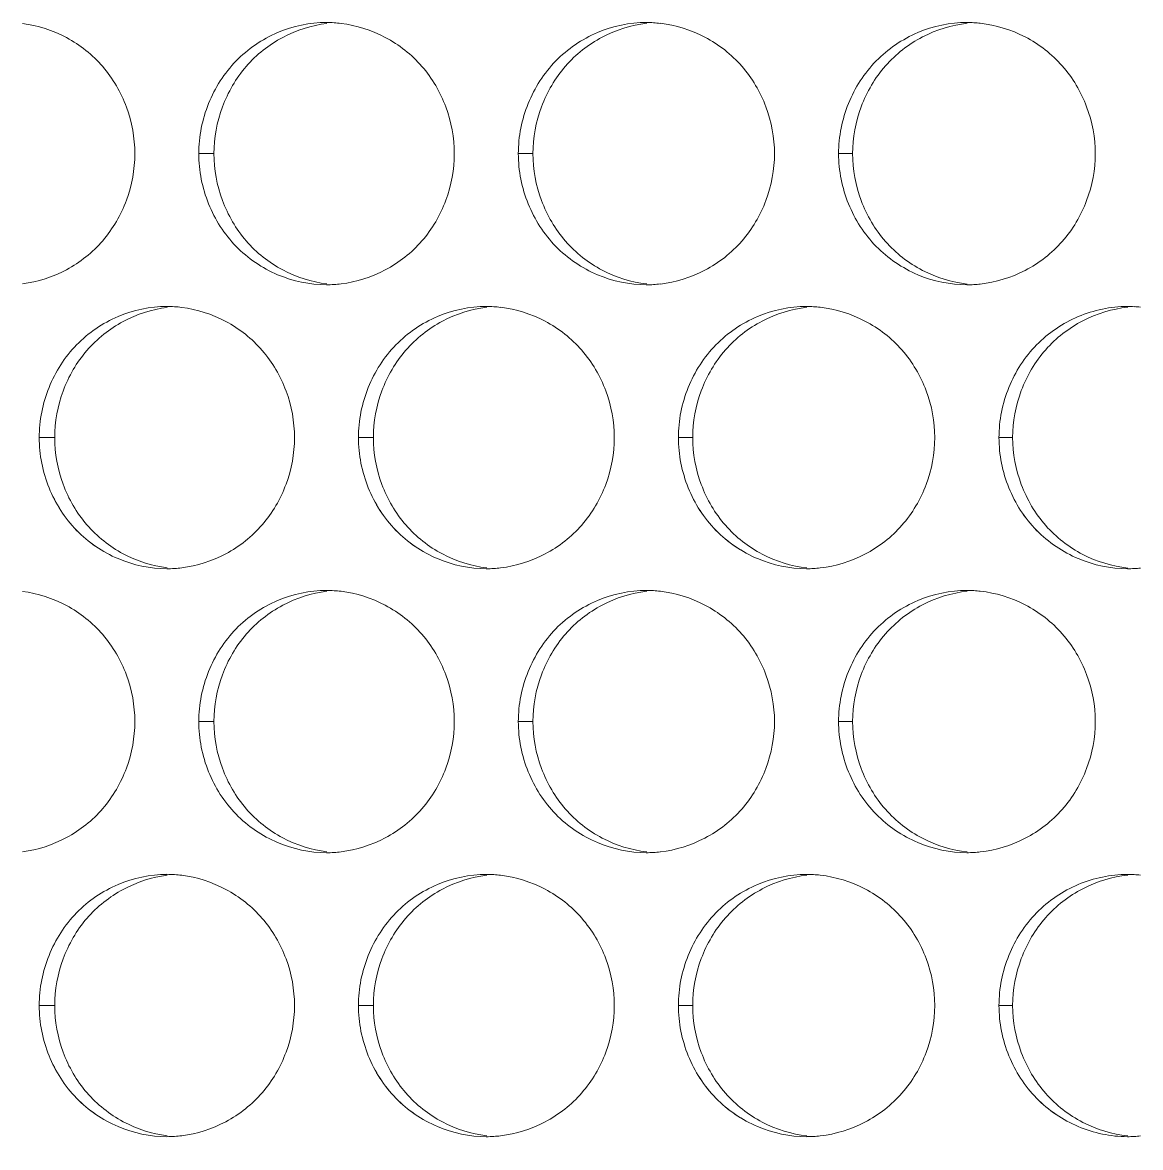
# Model space of a CAD drawing. Header units: millimetres. Extents: x 1177 to 4147, y 93 to 2194.
# Drawn here: x 1623.17 to 1648.75, y 1810.51 to 1836.25 of the extents above; entities that cross this region are included whole.
import ezdxf

# ---------------------------------------------------------------- set-up
doc = ezdxf.new("R2010")
doc.units = ezdxf.units.MM
doc.header["$LTSCALE"] = 0.1
doc.layers.get('0').update_dxf_attribs({"lineweight": 13})
doc.layers.add('标注', color=251, linetype='Continuous', lineweight=9)

msp = doc.modelspace()

# ---------------------------------------------------------------- linework, layer by layer
msp.add_arc((1812.49, 1686.895), 196.75, 204.56225, 43.01001)
at = {"layer": '标注'}
for p, q in [((1627.551, 1833.246), (1627.203, 1833.246)), ((1634.85, 1833.246), (1634.516, 1833.246)), ((1642.165, 1833.246), (1641.845, 1833.246)), ((1623.907, 1826.751), (1623.553, 1826.751)), ((1623.907, 1826.751), (1623.553, 1826.751)), ((1631.199, 1826.751), (1630.858, 1826.751)), ((1631.199, 1826.751), (1630.858, 1826.751)), ((1638.506, 1826.751), (1638.179, 1826.751)), ((1638.506, 1826.751), (1638.179, 1826.751)), ((1645.828, 1826.751), (1645.515, 1826.751)), ((1645.828, 1826.751), (1645.515, 1826.751)), ((1627.551, 1820.255), (1627.203, 1820.255)), ((1634.85, 1820.255), (1634.516, 1820.255)), ((1642.165, 1820.255), (1641.845, 1820.255)), ((1623.907, 1813.76), (1623.553, 1813.76)), ((1623.907, 1813.76), (1623.553, 1813.76)), ((1631.199, 1813.76), (1630.858, 1813.76)), ((1631.199, 1813.76), (1630.858, 1813.76)), ((1638.506, 1813.76), (1638.179, 1813.76)), ((1638.506, 1813.76), (1638.179, 1813.76)), ((1645.828, 1813.76), (1645.515, 1813.76)), ((1645.828, 1813.76), (1645.515, 1813.76))]:
    msp.add_line(p, q, dxfattribs=at)
for centre, radius, start, end in [((1630.126, 1833.522), 2.724, 86.3499, 89.9928), ((1630.122, 1833.465), 2.781, 83.026, 86.3504), ((1637.445, 1833.511), 2.734, 86.5115, 89.9934), ((1637.442, 1833.456), 2.789, 83.3318, 86.512), ((1644.78, 1833.501), 2.744, 86.6715, 89.994), ((1644.777, 1833.449), 2.797, 83.635, 86.672), ((1630.126, 1832.97), 2.724, 270.0072, 273.6501), ((1630.122, 1833.027), 2.781, 273.6496, 276.974), ((1637.445, 1832.98), 2.734, 270.0066, 273.4885), ((1637.442, 1833.035), 2.789, 273.488, 276.6682), ((1644.78, 1832.99), 2.744, 270.006, 273.3285), ((1644.777, 1833.043), 2.797, 273.328, 276.365), ((1626.472, 1827.032), 2.719, 86.2684, 89.9925), ((1626.472, 1827.032), 2.719, 86.2684, 89.9925), ((1626.469, 1826.974), 2.777, 82.872, 86.269), ((1626.469, 1826.974), 2.777, 82.872, 86.269), ((1633.784, 1827.021), 2.729, 86.4309, 89.9931), ((1633.784, 1827.021), 2.729, 86.4309, 89.9931), ((1633.78, 1826.965), 2.785, 83.1792, 86.4314), ((1633.78, 1826.965), 2.785, 83.1792, 86.4314), ((1641.111, 1827.011), 2.739, 86.5917, 89.9937), ((1641.111, 1827.011), 2.739, 86.5917, 89.9937), ((1641.108, 1826.957), 2.793, 83.4837, 86.5922), ((1641.108, 1826.957), 2.793, 83.4837, 86.5922), ((1648.453, 1827.001), 2.749, 86.7509, 89.9943), ((1648.453, 1827.001), 2.749, 86.7509, 89.9943), ((1648.45, 1826.95), 2.801, 83.7856, 86.7514), ((1648.45, 1826.95), 2.801, 83.7856, 86.7514), ((1626.472, 1826.469), 2.719, 270.0075, 273.7316), ((1626.472, 1826.469), 2.719, 270.0075, 273.7316), ((1626.469, 1826.527), 2.777, 273.731, 277.128), ((1626.469, 1826.527), 2.777, 273.731, 277.128), ((1633.784, 1826.48), 2.729, 270.0069, 273.5691), ((1633.784, 1826.48), 2.729, 270.0069, 273.5691), ((1633.78, 1826.536), 2.785, 273.5686, 276.8208), ((1633.78, 1826.536), 2.785, 273.5686, 276.8208), ((1641.111, 1826.49), 2.739, 270.0063, 273.4083), ((1641.111, 1826.49), 2.739, 270.0063, 273.4083), ((1641.108, 1826.544), 2.793, 273.4078, 276.5163), ((1641.108, 1826.544), 2.793, 273.4078, 276.5163), ((1648.453, 1826.5), 2.749, 270.0057, 273.2491), ((1648.453, 1826.5), 2.749, 270.0057, 273.2491), ((1648.45, 1826.551), 2.801, 273.2486, 276.2144), ((1648.45, 1826.551), 2.801, 273.2486, 276.2144), ((1630.126, 1820.531), 2.724, 86.3499, 89.9928), ((1630.122, 1820.474), 2.781, 83.026, 86.3504), ((1637.445, 1820.521), 2.734, 86.5115, 89.9934), ((1637.442, 1820.466), 2.789, 83.3318, 86.512), ((1644.78, 1820.511), 2.744, 86.6715, 89.994), ((1644.777, 1820.458), 2.797, 83.635, 86.672), ((1630.126, 1819.979), 2.724, 270.0072, 273.6501), ((1630.122, 1820.036), 2.781, 273.6496, 276.974), ((1637.445, 1819.99), 2.734, 270.0066, 273.4885), ((1637.442, 1820.045), 2.789, 273.488, 276.6682), ((1644.78, 1820), 2.744, 270.006, 273.3285), ((1644.777, 1820.052), 2.797, 273.328, 276.365), ((1626.472, 1814.042), 2.719, 86.2684, 89.9925), ((1626.472, 1814.042), 2.719, 86.2684, 89.9925), ((1626.469, 1813.983), 2.777, 82.872, 86.269), ((1626.469, 1813.983), 2.777, 82.872, 86.269), ((1633.784, 1814.031), 2.729, 86.4309, 89.9931), ((1633.784, 1814.031), 2.729, 86.4309, 89.9931), ((1633.78, 1813.975), 2.785, 83.1792, 86.4314), ((1633.78, 1813.975), 2.785, 83.1792, 86.4314), ((1641.111, 1814.021), 2.739, 86.5917, 89.9937), ((1641.111, 1814.021), 2.739, 86.5917, 89.9937), ((1641.108, 1813.967), 2.793, 83.4837, 86.5922), ((1641.108, 1813.967), 2.793, 83.4837, 86.5922), ((1648.453, 1814.011), 2.749, 86.7509, 89.9943), ((1648.453, 1814.011), 2.749, 86.7509, 89.9943), ((1648.45, 1813.959), 2.801, 83.7856, 86.7514), ((1648.45, 1813.959), 2.801, 83.7856, 86.7514), ((1626.472, 1813.479), 2.719, 270.0075, 273.7316), ((1626.472, 1813.479), 2.719, 270.0075, 273.7316), ((1626.469, 1813.537), 2.777, 273.731, 277.128), ((1626.469, 1813.537), 2.777, 273.731, 277.128), ((1633.784, 1813.489), 2.729, 270.0069, 273.5691), ((1633.784, 1813.489), 2.729, 270.0069, 273.5691), ((1633.78, 1813.545), 2.785, 273.5686, 276.8208), ((1633.78, 1813.545), 2.785, 273.5686, 276.8208), ((1641.111, 1813.5), 2.739, 270.0063, 273.4083), ((1641.111, 1813.5), 2.739, 270.0063, 273.4083), ((1641.108, 1813.553), 2.793, 273.4078, 276.5163), ((1641.108, 1813.553), 2.793, 273.4078, 276.5163), ((1648.453, 1813.509), 2.749, 270.0057, 273.2491), ((1648.453, 1813.509), 2.749, 270.0057, 273.2491), ((1648.45, 1813.561), 2.801, 273.2486, 276.2144), ((1648.45, 1813.561), 2.801, 273.2486, 276.2144)]:
    msp.add_arc(centre, radius, start, end, dxfattribs=at)
for points, knots in [([(1625.742, 1833.246), (1625.742, 1833.606), (1625.608, 1834.33), (1625.06, 1835.278), (1624.209, 1835.956), (1623.52, 1836.179), (1623.17, 1836.223)], [0, 0, 0, 0, 0.253013, 0.504283, 0.752908, 1, 1, 1, 1]), ([(1630.135, 1836.225), (1629.784, 1836.182), (1629.092, 1835.961), (1628.237, 1835.283), (1627.686, 1834.333), (1627.551, 1833.607), (1627.551, 1833.246)], [0, 0, 0, 0, 0.247099, 0.495678, 0.74693, 1, 1, 1, 1]), ([(1633.052, 1833.246), (1633.052, 1833.607), (1632.917, 1834.334), (1632.364, 1835.284), (1631.506, 1835.962), (1630.811, 1836.182), (1630.46, 1836.225)], [0, 0, 0, 0, 0.252789, 0.503949, 0.752665, 1, 1, 1, 1]), ([(1637.454, 1836.227), (1637.101, 1836.185), (1636.404, 1835.967), (1635.542, 1835.29), (1634.986, 1834.337), (1634.85, 1833.609), (1634.85, 1833.246)], [0, 0, 0, 0, 0.247334, 0.496004, 0.747149, 1, 1, 1, 1]), ([(1640.378, 1833.246), (1640.378, 1833.609), (1640.241, 1834.337), (1639.683, 1835.29), (1638.818, 1835.967), (1638.119, 1836.186), (1637.766, 1836.227)], [0, 0, 0, 0, 0.252574, 0.503626, 0.752432, 1, 1, 1, 1]), ([(1644.789, 1836.228), (1644.434, 1836.189), (1643.733, 1835.973), (1642.863, 1835.296), (1642.302, 1834.341), (1642.165, 1833.61), (1642.165, 1833.246)], [0, 0, 0, 0, 0.247559, 0.496317, 0.747359, 1, 1, 1, 1]), ([(1647.719, 1833.246), (1647.719, 1833.61), (1647.581, 1834.341), (1647.018, 1835.297), (1646.146, 1835.973), (1645.443, 1836.189), (1645.087, 1836.229)], [0, 0, 0, 0, 0.252366, 0.503316, 0.752209, 1, 1, 1, 1]), ([(1623.17, 1830.268), (1623.52, 1830.313), (1624.209, 1830.535), (1625.06, 1831.214), (1625.608, 1832.162), (1625.742, 1832.885), (1625.742, 1833.246)], [0, 0, 0, 0, 0.247092, 0.495717, 0.746987, 1, 1, 1, 1]), ([(1627.551, 1833.246), (1627.551, 1832.884), (1627.686, 1832.158), (1628.237, 1831.208), (1629.092, 1830.53), (1629.784, 1830.309), (1630.135, 1830.266)], [0, 0, 0, 0, 0.25307, 0.504322, 0.752901, 1, 1, 1, 1]), ([(1630.46, 1830.266), (1630.811, 1830.309), (1631.506, 1830.53), (1632.364, 1831.207), (1632.917, 1832.158), (1633.052, 1832.884), (1633.052, 1833.246)], [0, 0, 0, 0, 0.247335, 0.496051, 0.747211, 1, 1, 1, 1]), ([(1634.85, 1833.246), (1634.85, 1832.883), (1634.986, 1832.155), (1635.542, 1831.202), (1636.404, 1830.524), (1637.101, 1830.306), (1637.454, 1830.265)], [0, 0, 0, 0, 0.252851, 0.503996, 0.752666, 1, 1, 1, 1]), ([(1637.766, 1830.264), (1638.119, 1830.306), (1638.818, 1830.524), (1639.683, 1831.201), (1640.241, 1832.154), (1640.378, 1832.883), (1640.378, 1833.246)], [0, 0, 0, 0, 0.247568, 0.496374, 0.747426, 1, 1, 1, 1]), ([(1642.165, 1833.246), (1642.165, 1832.882), (1642.302, 1832.151), (1642.863, 1831.196), (1643.733, 1830.519), (1644.434, 1830.303), (1644.789, 1830.263)], [0, 0, 0, 0, 0.252641, 0.503683, 0.752441, 1, 1, 1, 1]), ([(1645.087, 1830.263), (1645.443, 1830.302), (1646.146, 1830.518), (1647.018, 1831.195), (1647.581, 1832.15), (1647.719, 1832.881), (1647.719, 1833.246)], [0, 0, 0, 0, 0.247791, 0.496684, 0.747634, 1, 1, 1, 1]), ([(1626.481, 1829.729), (1626.132, 1829.685), (1625.442, 1829.463), (1624.59, 1828.785), (1624.041, 1827.836), (1623.907, 1827.112), (1623.907, 1826.751)], [0, 0, 0, 0, 0.246977, 0.49551, 0.746818, 1, 1, 1, 1]), ([(1626.481, 1829.729), (1626.132, 1829.685), (1625.442, 1829.463), (1624.59, 1828.785), (1624.041, 1827.836), (1623.907, 1827.112), (1623.907, 1826.751)], [0, 0, 0, 0, 0.246977, 0.49551, 0.746818, 1, 1, 1, 1]), ([(1629.395, 1826.751), (1629.395, 1827.112), (1629.261, 1827.836), (1628.71, 1828.786), (1627.855, 1829.464), (1627.163, 1829.685), (1626.813, 1829.729)], [0, 0, 0, 0, 0.2529, 0.504114, 0.752785, 1, 1, 1, 1]), ([(1629.395, 1826.751), (1629.395, 1827.112), (1629.261, 1827.836), (1628.71, 1828.786), (1627.855, 1829.464), (1627.163, 1829.685), (1626.813, 1829.729)], [0, 0, 0, 0, 0.2529, 0.504114, 0.752785, 1, 1, 1, 1]), ([(1633.793, 1829.731), (1633.441, 1829.689), (1632.746, 1829.469), (1631.887, 1828.791), (1631.334, 1827.84), (1631.199, 1827.113), (1631.199, 1826.751)], [0, 0, 0, 0, 0.247217, 0.495842, 0.747041, 1, 1, 1, 1]), ([(1633.793, 1829.731), (1633.441, 1829.689), (1632.746, 1829.469), (1631.887, 1828.791), (1631.334, 1827.84), (1631.199, 1827.113), (1631.199, 1826.751)], [0, 0, 0, 0, 0.247217, 0.495842, 0.747041, 1, 1, 1, 1]), ([(1636.713, 1826.751), (1636.713, 1827.113), (1636.577, 1827.84), (1636.021, 1828.792), (1635.16, 1829.469), (1634.463, 1829.689), (1634.111, 1829.731)], [0, 0, 0, 0, 0.25268, 0.503786, 0.752547, 1, 1, 1, 1]), ([(1636.713, 1826.751), (1636.713, 1827.113), (1636.577, 1827.84), (1636.021, 1828.792), (1635.16, 1829.469), (1634.463, 1829.689), (1634.111, 1829.731)], [0, 0, 0, 0, 0.25268, 0.503786, 0.752547, 1, 1, 1, 1]), ([(1641.119, 1829.732), (1640.766, 1829.692), (1640.067, 1829.475), (1639.201, 1828.798), (1638.642, 1827.844), (1638.506, 1827.114), (1638.506, 1826.751)], [0, 0, 0, 0, 0.247448, 0.496162, 0.747255, 1, 1, 1, 1]), ([(1641.119, 1829.732), (1640.766, 1829.692), (1640.067, 1829.475), (1639.201, 1828.798), (1638.642, 1827.844), (1638.506, 1827.114), (1638.506, 1826.751)], [0, 0, 0, 0, 0.247448, 0.496162, 0.747255, 1, 1, 1, 1]), ([(1644.046, 1826.751), (1644.046, 1827.114), (1643.909, 1827.844), (1643.348, 1828.798), (1642.48, 1829.475), (1641.779, 1829.692), (1641.425, 1829.733)], [0, 0, 0, 0, 0.252469, 0.503469, 0.752319, 1, 1, 1, 1]), ([(1644.046, 1826.751), (1644.046, 1827.114), (1643.909, 1827.844), (1643.348, 1828.798), (1642.48, 1829.475), (1641.779, 1829.692), (1641.425, 1829.733)], [0, 0, 0, 0, 0.252469, 0.503469, 0.752319, 1, 1, 1, 1]), ([(1648.461, 1829.734), (1648.106, 1829.695), (1647.402, 1829.48), (1646.529, 1828.804), (1645.966, 1827.848), (1645.828, 1827.115), (1645.828, 1826.751)], [0, 0, 0, 0, 0.247668, 0.496469, 0.747461, 1, 1, 1, 1]), ([(1648.461, 1829.734), (1648.106, 1829.695), (1647.402, 1829.48), (1646.529, 1828.804), (1645.966, 1827.848), (1645.828, 1827.115), (1645.828, 1826.751)], [0, 0, 0, 0, 0.247668, 0.496469, 0.747461, 1, 1, 1, 1]), ([(1623.907, 1826.751), (1623.907, 1826.389), (1624.041, 1825.665), (1624.59, 1824.716), (1625.442, 1824.038), (1626.132, 1823.816), (1626.481, 1823.772)], [0, 0, 0, 0, 0.253182, 0.50449, 0.753023, 1, 1, 1, 1]), ([(1623.907, 1826.751), (1623.907, 1826.389), (1624.041, 1825.665), (1624.59, 1824.716), (1625.442, 1824.038), (1626.132, 1823.816), (1626.481, 1823.772)], [0, 0, 0, 0, 0.253182, 0.50449, 0.753023, 1, 1, 1, 1]), ([(1626.813, 1823.772), (1627.163, 1823.816), (1627.855, 1824.037), (1628.71, 1824.715), (1629.261, 1825.665), (1629.395, 1826.389), (1629.395, 1826.751)], [0, 0, 0, 0, 0.247215, 0.495886, 0.7471, 1, 1, 1, 1]), ([(1626.813, 1823.772), (1627.163, 1823.816), (1627.855, 1824.037), (1628.71, 1824.715), (1629.261, 1825.665), (1629.395, 1826.389), (1629.395, 1826.751)], [0, 0, 0, 0, 0.247215, 0.495886, 0.7471, 1, 1, 1, 1]), ([(1631.199, 1826.751), (1631.199, 1826.388), (1631.334, 1825.661), (1631.887, 1824.71), (1632.746, 1824.032), (1633.441, 1823.812), (1633.793, 1823.77)], [0, 0, 0, 0, 0.252959, 0.504158, 0.752783, 1, 1, 1, 1]), ([(1631.199, 1826.751), (1631.199, 1826.388), (1631.334, 1825.661), (1631.887, 1824.71), (1632.746, 1824.032), (1633.441, 1823.812), (1633.793, 1823.77)], [0, 0, 0, 0, 0.252959, 0.504158, 0.752783, 1, 1, 1, 1]), ([(1634.111, 1823.77), (1634.463, 1823.812), (1635.16, 1824.032), (1636.021, 1824.709), (1636.577, 1825.661), (1636.713, 1826.388), (1636.713, 1826.751)], [0, 0, 0, 0, 0.247453, 0.496214, 0.74732, 1, 1, 1, 1]), ([(1634.111, 1823.77), (1634.463, 1823.812), (1635.16, 1824.032), (1636.021, 1824.709), (1636.577, 1825.661), (1636.713, 1826.388), (1636.713, 1826.751)], [0, 0, 0, 0, 0.247453, 0.496214, 0.74732, 1, 1, 1, 1]), ([(1638.506, 1826.751), (1638.506, 1826.387), (1638.642, 1825.657), (1639.201, 1824.703), (1640.067, 1824.026), (1640.766, 1823.809), (1641.119, 1823.769)], [0, 0, 0, 0, 0.252745, 0.503838, 0.752552, 1, 1, 1, 1]), ([(1638.506, 1826.751), (1638.506, 1826.387), (1638.642, 1825.657), (1639.201, 1824.703), (1640.067, 1824.026), (1640.766, 1823.809), (1641.119, 1823.769)], [0, 0, 0, 0, 0.252745, 0.503838, 0.752552, 1, 1, 1, 1]), ([(1641.425, 1823.768), (1641.779, 1823.809), (1642.48, 1824.026), (1643.348, 1824.703), (1643.909, 1825.657), (1644.046, 1826.387), (1644.046, 1826.751)], [0, 0, 0, 0, 0.247681, 0.496531, 0.747531, 1, 1, 1, 1]), ([(1641.425, 1823.768), (1641.779, 1823.809), (1642.48, 1824.026), (1643.348, 1824.703), (1643.909, 1825.657), (1644.046, 1826.387), (1644.046, 1826.751)], [0, 0, 0, 0, 0.247681, 0.496531, 0.747531, 1, 1, 1, 1]), ([(1645.828, 1826.751), (1645.828, 1826.386), (1645.966, 1825.654), (1646.529, 1824.697), (1647.402, 1824.021), (1648.106, 1823.806), (1648.461, 1823.767)], [0, 0, 0, 0, 0.252539, 0.503531, 0.752332, 1, 1, 1, 1]), ([(1645.828, 1826.751), (1645.828, 1826.386), (1645.966, 1825.654), (1646.529, 1824.697), (1647.402, 1824.021), (1648.106, 1823.806), (1648.461, 1823.767)], [0, 0, 0, 0, 0.252539, 0.503531, 0.752332, 1, 1, 1, 1]), ([(1623.778, 1825.603), (1623.922, 1825.245), (1624.347, 1824.576), (1625.004, 1824.132), (1625.356, 1823.982)], [0, 0, 0, 0, 0.502476, 1, 1, 1, 1]), ([(1631.083, 1825.603), (1631.228, 1825.245), (1631.654, 1824.575), (1632.312, 1824.132), (1632.665, 1823.982)], [0, 0, 0, 0, 0.502261, 1, 1, 1, 1]), ([(1638.405, 1825.603), (1638.55, 1825.244), (1638.977, 1824.575), (1639.636, 1824.132), (1639.99, 1823.982)], [0, 0, 0, 0, 0.502056, 1, 1, 1, 1]), ([(1645.741, 1825.603), (1645.887, 1825.244), (1646.315, 1824.575), (1646.976, 1824.132), (1647.33, 1823.982)], [0, 0, 0, 0, 0.501859, 1, 1, 1, 1]), ([(1625.742, 1820.255), (1625.742, 1820.616), (1625.608, 1821.339), (1625.06, 1822.287), (1624.209, 1822.966), (1623.52, 1823.188), (1623.17, 1823.233)], [0, 0, 0, 0, 0.253013, 0.504283, 0.752908, 1, 1, 1, 1]), ([(1630.135, 1823.235), (1629.784, 1823.192), (1629.092, 1822.971), (1628.237, 1822.293), (1627.686, 1821.343), (1627.551, 1820.617), (1627.551, 1820.255)], [0, 0, 0, 0, 0.247099, 0.495678, 0.74693, 1, 1, 1, 1]), ([(1633.052, 1820.255), (1633.052, 1820.617), (1632.917, 1821.343), (1632.364, 1822.294), (1631.506, 1822.971), (1630.811, 1823.192), (1630.46, 1823.235)], [0, 0, 0, 0, 0.252789, 0.503949, 0.752665, 1, 1, 1, 1]), ([(1637.454, 1823.236), (1637.101, 1823.195), (1636.404, 1822.977), (1635.542, 1822.299), (1634.986, 1821.347), (1634.85, 1820.618), (1634.85, 1820.255)], [0, 0, 0, 0, 0.247334, 0.496004, 0.747149, 1, 1, 1, 1]), ([(1640.378, 1820.255), (1640.378, 1820.618), (1640.241, 1821.347), (1639.683, 1822.3), (1638.818, 1822.977), (1638.119, 1823.195), (1637.766, 1823.237)], [0, 0, 0, 0, 0.252574, 0.503626, 0.752432, 1, 1, 1, 1]), ([(1644.789, 1823.238), (1644.434, 1823.198), (1643.733, 1822.982), (1642.863, 1822.305), (1642.302, 1821.35), (1642.165, 1820.619), (1642.165, 1820.255)], [0, 0, 0, 0, 0.247559, 0.496317, 0.747359, 1, 1, 1, 1]), ([(1647.719, 1820.255), (1647.719, 1820.62), (1647.581, 1821.351), (1647.018, 1822.306), (1646.146, 1822.983), (1645.443, 1823.199), (1645.087, 1823.238)], [0, 0, 0, 0, 0.252366, 0.503316, 0.752209, 1, 1, 1, 1]), ([(1623.17, 1817.278), (1623.52, 1817.322), (1624.209, 1817.545), (1625.06, 1818.223), (1625.608, 1819.171), (1625.742, 1819.895), (1625.742, 1820.255)], [0, 0, 0, 0, 0.247092, 0.495717, 0.746987, 1, 1, 1, 1]), ([(1627.551, 1820.255), (1627.551, 1819.894), (1627.686, 1819.168), (1628.237, 1818.218), (1629.092, 1817.54), (1629.784, 1817.319), (1630.135, 1817.276)], [0, 0, 0, 0, 0.25307, 0.504322, 0.752901, 1, 1, 1, 1]), ([(1630.46, 1817.276), (1630.811, 1817.319), (1631.506, 1817.539), (1632.364, 1818.217), (1632.917, 1819.167), (1633.052, 1819.894), (1633.052, 1820.255)], [0, 0, 0, 0, 0.247335, 0.496051, 0.747211, 1, 1, 1, 1]), ([(1634.85, 1820.255), (1634.85, 1819.892), (1634.986, 1819.164), (1635.542, 1818.211), (1636.404, 1817.534), (1637.101, 1817.316), (1637.454, 1817.274)], [0, 0, 0, 0, 0.252851, 0.503996, 0.752666, 1, 1, 1, 1]), ([(1637.766, 1817.274), (1638.119, 1817.315), (1638.818, 1817.534), (1639.683, 1818.211), (1640.241, 1819.164), (1640.378, 1819.892), (1640.378, 1820.255)], [0, 0, 0, 0, 0.247568, 0.496374, 0.747426, 1, 1, 1, 1]), ([(1642.165, 1820.255), (1642.165, 1819.891), (1642.302, 1819.16), (1642.863, 1818.205), (1643.733, 1817.528), (1644.434, 1817.312), (1644.789, 1817.273)], [0, 0, 0, 0, 0.252641, 0.503683, 0.752441, 1, 1, 1, 1]), ([(1645.087, 1817.272), (1645.443, 1817.312), (1646.146, 1817.528), (1647.018, 1818.204), (1647.581, 1819.16), (1647.719, 1819.891), (1647.719, 1820.255)], [0, 0, 0, 0, 0.247791, 0.496684, 0.747634, 1, 1, 1, 1]), ([(1626.481, 1816.739), (1626.132, 1816.695), (1625.442, 1816.473), (1624.59, 1815.795), (1624.041, 1814.845), (1623.907, 1814.121), (1623.907, 1813.76)], [0, 0, 0, 0, 0.246977, 0.49551, 0.746818, 1, 1, 1, 1]), ([(1626.481, 1816.739), (1626.132, 1816.695), (1625.442, 1816.473), (1624.59, 1815.795), (1624.041, 1814.845), (1623.907, 1814.121), (1623.907, 1813.76)], [0, 0, 0, 0, 0.246977, 0.49551, 0.746818, 1, 1, 1, 1]), ([(1629.395, 1813.76), (1629.395, 1814.121), (1629.261, 1814.846), (1628.71, 1815.795), (1627.855, 1816.473), (1627.163, 1816.695), (1626.813, 1816.739)], [0, 0, 0, 0, 0.2529, 0.504114, 0.752785, 1, 1, 1, 1]), ([(1629.395, 1813.76), (1629.395, 1814.121), (1629.261, 1814.846), (1628.71, 1815.795), (1627.855, 1816.473), (1627.163, 1816.695), (1626.813, 1816.739)], [0, 0, 0, 0, 0.2529, 0.504114, 0.752785, 1, 1, 1, 1]), ([(1633.793, 1816.74), (1633.441, 1816.698), (1632.746, 1816.479), (1631.887, 1815.801), (1631.334, 1814.849), (1631.199, 1814.122), (1631.199, 1813.76)], [0, 0, 0, 0, 0.247217, 0.495842, 0.747041, 1, 1, 1, 1]), ([(1633.793, 1816.74), (1633.441, 1816.698), (1632.746, 1816.479), (1631.887, 1815.801), (1631.334, 1814.849), (1631.199, 1814.122), (1631.199, 1813.76)], [0, 0, 0, 0, 0.247217, 0.495842, 0.747041, 1, 1, 1, 1]), ([(1636.713, 1813.76), (1636.713, 1814.123), (1636.577, 1814.85), (1636.021, 1815.802), (1635.16, 1816.479), (1634.463, 1816.698), (1634.111, 1816.741)], [0, 0, 0, 0, 0.25268, 0.503786, 0.752547, 1, 1, 1, 1]), ([(1636.713, 1813.76), (1636.713, 1814.123), (1636.577, 1814.85), (1636.021, 1815.802), (1635.16, 1816.479), (1634.463, 1816.698), (1634.111, 1816.741)], [0, 0, 0, 0, 0.25268, 0.503786, 0.752547, 1, 1, 1, 1]), ([(1641.119, 1816.742), (1640.766, 1816.702), (1640.067, 1816.484), (1639.201, 1815.807), (1638.642, 1814.853), (1638.506, 1814.124), (1638.506, 1813.76)], [0, 0, 0, 0, 0.247448, 0.496162, 0.747255, 1, 1, 1, 1]), ([(1641.119, 1816.742), (1640.766, 1816.702), (1640.067, 1816.484), (1639.201, 1815.807), (1638.642, 1814.853), (1638.506, 1814.124), (1638.506, 1813.76)], [0, 0, 0, 0, 0.247448, 0.496162, 0.747255, 1, 1, 1, 1]), ([(1644.046, 1813.76), (1644.046, 1814.124), (1643.909, 1814.854), (1643.348, 1815.808), (1642.48, 1816.485), (1641.779, 1816.702), (1641.425, 1816.742)], [0, 0, 0, 0, 0.252469, 0.503469, 0.752319, 1, 1, 1, 1]), ([(1644.046, 1813.76), (1644.046, 1814.124), (1643.909, 1814.854), (1643.348, 1815.808), (1642.48, 1816.485), (1641.779, 1816.702), (1641.425, 1816.742)], [0, 0, 0, 0, 0.252469, 0.503469, 0.752319, 1, 1, 1, 1]), ([(1648.461, 1816.744), (1648.106, 1816.705), (1647.402, 1816.49), (1646.529, 1815.813), (1645.966, 1814.857), (1645.828, 1814.125), (1645.828, 1813.76)], [0, 0, 0, 0, 0.247668, 0.496469, 0.747461, 1, 1, 1, 1]), ([(1648.461, 1816.744), (1648.106, 1816.705), (1647.402, 1816.49), (1646.529, 1815.813), (1645.966, 1814.857), (1645.828, 1814.125), (1645.828, 1813.76)], [0, 0, 0, 0, 0.247668, 0.496469, 0.747461, 1, 1, 1, 1]), ([(1623.907, 1813.76), (1623.907, 1813.399), (1624.041, 1812.675), (1624.59, 1811.726), (1625.442, 1811.047), (1626.132, 1810.825), (1626.481, 1810.782)], [0, 0, 0, 0, 0.253182, 0.50449, 0.753023, 1, 1, 1, 1]), ([(1623.907, 1813.76), (1623.907, 1813.399), (1624.041, 1812.675), (1624.59, 1811.726), (1625.442, 1811.047), (1626.132, 1810.825), (1626.481, 1810.782)], [0, 0, 0, 0, 0.253182, 0.50449, 0.753023, 1, 1, 1, 1]), ([(1626.813, 1810.781), (1627.163, 1810.825), (1627.855, 1811.047), (1628.71, 1811.725), (1629.261, 1812.674), (1629.395, 1813.399), (1629.395, 1813.76)], [0, 0, 0, 0, 0.247215, 0.495886, 0.7471, 1, 1, 1, 1]), ([(1626.813, 1810.781), (1627.163, 1810.825), (1627.855, 1811.047), (1628.71, 1811.725), (1629.261, 1812.674), (1629.395, 1813.399), (1629.395, 1813.76)], [0, 0, 0, 0, 0.247215, 0.495886, 0.7471, 1, 1, 1, 1]), ([(1631.199, 1813.76), (1631.199, 1813.398), (1631.334, 1812.671), (1631.887, 1811.719), (1632.746, 1811.042), (1633.441, 1810.822), (1633.793, 1810.78)], [0, 0, 0, 0, 0.252959, 0.504158, 0.752783, 1, 1, 1, 1]), ([(1631.199, 1813.76), (1631.199, 1813.398), (1631.334, 1812.671), (1631.887, 1811.719), (1632.746, 1811.042), (1633.441, 1810.822), (1633.793, 1810.78)], [0, 0, 0, 0, 0.252959, 0.504158, 0.752783, 1, 1, 1, 1]), ([(1634.111, 1810.78), (1634.463, 1810.822), (1635.16, 1811.041), (1636.021, 1811.719), (1636.577, 1812.67), (1636.713, 1813.398), (1636.713, 1813.76)], [0, 0, 0, 0, 0.247453, 0.496214, 0.74732, 1, 1, 1, 1]), ([(1634.111, 1810.78), (1634.463, 1810.822), (1635.16, 1811.041), (1636.021, 1811.719), (1636.577, 1812.67), (1636.713, 1813.398), (1636.713, 1813.76)], [0, 0, 0, 0, 0.247453, 0.496214, 0.74732, 1, 1, 1, 1]), ([(1638.506, 1813.76), (1638.506, 1813.397), (1638.642, 1812.667), (1639.201, 1811.713), (1640.067, 1811.036), (1640.766, 1810.819), (1641.119, 1810.778)], [0, 0, 0, 0, 0.252745, 0.503838, 0.752552, 1, 1, 1, 1]), ([(1638.506, 1813.76), (1638.506, 1813.397), (1638.642, 1812.667), (1639.201, 1811.713), (1640.067, 1811.036), (1640.766, 1810.819), (1641.119, 1810.778)], [0, 0, 0, 0, 0.252745, 0.503838, 0.752552, 1, 1, 1, 1]), ([(1641.425, 1810.778), (1641.779, 1810.819), (1642.48, 1811.036), (1643.348, 1811.712), (1643.909, 1812.666), (1644.046, 1813.397), (1644.046, 1813.76)], [0, 0, 0, 0, 0.247681, 0.496531, 0.747531, 1, 1, 1, 1]), ([(1641.425, 1810.778), (1641.779, 1810.819), (1642.48, 1811.036), (1643.348, 1811.712), (1643.909, 1812.666), (1644.046, 1813.397), (1644.046, 1813.76)], [0, 0, 0, 0, 0.247681, 0.496531, 0.747531, 1, 1, 1, 1]), ([(1645.828, 1813.76), (1645.828, 1813.395), (1645.966, 1812.663), (1646.529, 1811.707), (1647.402, 1811.03), (1648.106, 1810.815), (1648.461, 1810.777)], [0, 0, 0, 0, 0.252539, 0.503531, 0.752332, 1, 1, 1, 1]), ([(1645.828, 1813.76), (1645.828, 1813.395), (1645.966, 1812.663), (1646.529, 1811.707), (1647.402, 1811.03), (1648.106, 1810.815), (1648.461, 1810.777)], [0, 0, 0, 0, 0.252539, 0.503531, 0.752332, 1, 1, 1, 1]), ([(1623.778, 1812.613), (1623.922, 1812.254), (1624.347, 1811.585), (1625.004, 1811.142), (1625.356, 1810.992)], [0, 0, 0, 0, 0.502476, 1, 1, 1, 1]), ([(1631.083, 1812.613), (1631.228, 1812.254), (1631.654, 1811.585), (1632.312, 1811.142), (1632.665, 1810.992)], [0, 0, 0, 0, 0.502261, 1, 1, 1, 1]), ([(1638.405, 1812.613), (1638.55, 1812.254), (1638.977, 1811.585), (1639.636, 1811.142), (1639.99, 1810.992)], [0, 0, 0, 0, 0.502056, 1, 1, 1, 1]), ([(1645.741, 1812.613), (1645.887, 1812.254), (1646.315, 1811.584), (1646.976, 1811.142), (1647.33, 1810.992)], [0, 0, 0, 0, 0.501859, 1, 1, 1, 1])]:
    msp.add_open_spline(points, degree=3, knots=knots, dxfattribs=at)
for points in [[(1630.126, 1836.246), (1629.746, 1836.246), (1629.359, 1836.163), (1629.009, 1836.014)], [(1637.446, 1836.246), (1637.064, 1836.246), (1636.677, 1836.163), (1636.326, 1836.014)], [(1644.781, 1836.246), (1644.398, 1836.246), (1644.01, 1836.163), (1643.658, 1836.014)], [(1629.009, 1836.014), (1628.656, 1835.864), (1628.326, 1835.641), (1628.058, 1835.366)], [(1636.326, 1836.014), (1635.972, 1835.864), (1635.641, 1835.641), (1635.373, 1835.366)], [(1643.658, 1836.014), (1643.304, 1835.864), (1642.973, 1835.641), (1642.704, 1835.366)], [(1628.058, 1835.366), (1627.789, 1835.09), (1627.573, 1834.751), (1627.429, 1834.393)], [(1635.373, 1835.366), (1635.103, 1835.09), (1634.887, 1834.751), (1634.742, 1834.393)], [(1642.704, 1835.366), (1642.433, 1835.09), (1642.217, 1834.752), (1642.071, 1834.393)], [(1627.429, 1834.393), (1627.283, 1834.032), (1627.203, 1833.635), (1627.203, 1833.246)], [(1634.742, 1834.393), (1634.596, 1834.032), (1634.516, 1833.635), (1634.516, 1833.246)], [(1642.071, 1834.393), (1641.925, 1834.032), (1641.845, 1833.636), (1641.845, 1833.246)], [(1627.203, 1833.246), (1627.203, 1832.856), (1627.283, 1832.46), (1627.429, 1832.098)], [(1634.516, 1833.246), (1634.516, 1832.856), (1634.596, 1832.46), (1634.742, 1832.098)], [(1641.845, 1833.246), (1641.845, 1832.856), (1641.925, 1832.46), (1642.071, 1832.098)], [(1627.429, 1832.098), (1627.573, 1831.74), (1627.789, 1831.402), (1628.058, 1831.125)], [(1634.742, 1832.098), (1634.887, 1831.74), (1635.103, 1831.402), (1635.373, 1831.125)], [(1642.071, 1832.098), (1642.217, 1831.74), (1642.433, 1831.402), (1642.704, 1831.125)], [(1628.058, 1831.125), (1628.326, 1830.851), (1628.656, 1830.627), (1629.009, 1830.477)], [(1635.373, 1831.125), (1635.641, 1830.85), (1635.972, 1830.627), (1636.326, 1830.477)], [(1642.704, 1831.125), (1642.973, 1830.85), (1643.304, 1830.627), (1643.658, 1830.477)], [(1629.009, 1830.477), (1629.359, 1830.329), (1629.746, 1830.246), (1630.126, 1830.246)], [(1636.326, 1830.477), (1636.677, 1830.329), (1637.064, 1830.246), (1637.446, 1830.246)], [(1643.658, 1830.477), (1644.01, 1830.328), (1644.398, 1830.246), (1644.781, 1830.246)], [(1626.473, 1829.751), (1626.093, 1829.751), (1625.706, 1829.668), (1625.356, 1829.519)], [(1626.473, 1829.751), (1626.093, 1829.751), (1625.706, 1829.668), (1625.356, 1829.519)], [(1633.784, 1829.751), (1633.403, 1829.751), (1633.016, 1829.668), (1632.665, 1829.519)], [(1633.784, 1829.751), (1633.403, 1829.751), (1633.016, 1829.668), (1632.665, 1829.519)], [(1641.111, 1829.751), (1640.73, 1829.751), (1640.341, 1829.668), (1639.99, 1829.519)], [(1641.111, 1829.751), (1640.73, 1829.751), (1640.341, 1829.668), (1639.99, 1829.519)], [(1648.454, 1829.751), (1648.071, 1829.751), (1647.682, 1829.668), (1647.33, 1829.519)], [(1648.454, 1829.751), (1648.071, 1829.751), (1647.682, 1829.668), (1647.33, 1829.519)], [(1625.356, 1829.519), (1625.004, 1829.369), (1624.674, 1829.146), (1624.407, 1828.871)], [(1625.356, 1829.519), (1625.004, 1829.369), (1624.674, 1829.146), (1624.407, 1828.871)], [(1632.665, 1829.519), (1632.312, 1829.369), (1631.982, 1829.146), (1631.714, 1828.871)], [(1632.665, 1829.519), (1632.312, 1829.369), (1631.982, 1829.146), (1631.714, 1828.871)], [(1639.99, 1829.519), (1639.636, 1829.369), (1639.305, 1829.146), (1639.037, 1828.871)], [(1639.99, 1829.519), (1639.636, 1829.369), (1639.305, 1829.146), (1639.037, 1828.871)], [(1647.33, 1829.519), (1646.976, 1829.369), (1646.644, 1829.146), (1646.375, 1828.871)], [(1647.33, 1829.519), (1646.976, 1829.369), (1646.644, 1829.146), (1646.375, 1828.871)], [(1624.407, 1828.871), (1624.138, 1828.594), (1623.922, 1828.256), (1623.778, 1827.898)], [(1624.407, 1828.871), (1624.138, 1828.594), (1623.922, 1828.256), (1623.778, 1827.898)], [(1631.714, 1828.871), (1631.444, 1828.594), (1631.228, 1828.256), (1631.083, 1827.898)], [(1631.714, 1828.871), (1631.444, 1828.594), (1631.228, 1828.256), (1631.083, 1827.898)], [(1639.037, 1828.871), (1638.766, 1828.595), (1638.55, 1828.256), (1638.405, 1827.898)], [(1639.037, 1828.871), (1638.766, 1828.595), (1638.55, 1828.256), (1638.405, 1827.898)], [(1646.375, 1828.871), (1646.104, 1828.595), (1645.887, 1828.256), (1645.741, 1827.898)], [(1646.375, 1828.871), (1646.104, 1828.595), (1645.887, 1828.256), (1645.741, 1827.898)], [(1623.778, 1827.898), (1623.632, 1827.536), (1623.553, 1827.14), (1623.553, 1826.751)], [(1623.778, 1827.898), (1623.632, 1827.536), (1623.553, 1827.14), (1623.553, 1826.751)], [(1631.083, 1827.898), (1630.937, 1827.536), (1630.858, 1827.14), (1630.858, 1826.751)], [(1631.083, 1827.898), (1630.937, 1827.536), (1630.858, 1827.14), (1630.858, 1826.751)], [(1638.405, 1827.898), (1638.258, 1827.536), (1638.179, 1827.14), (1638.179, 1826.751)], [(1638.405, 1827.898), (1638.258, 1827.536), (1638.179, 1827.14), (1638.179, 1826.751)], [(1645.741, 1827.898), (1645.595, 1827.537), (1645.515, 1827.14), (1645.515, 1826.751)], [(1645.741, 1827.898), (1645.595, 1827.537), (1645.515, 1827.14), (1645.515, 1826.751)], [(1623.553, 1826.751), (1623.553, 1826.361), (1623.632, 1825.965), (1623.778, 1825.603)], [(1623.553, 1826.751), (1623.553, 1826.361), (1623.632, 1825.965), (1623.778, 1825.603)], [(1630.858, 1826.751), (1630.858, 1826.361), (1630.937, 1825.965), (1631.083, 1825.603)], [(1630.858, 1826.751), (1630.858, 1826.361), (1630.937, 1825.965), (1631.083, 1825.603)], [(1638.179, 1826.751), (1638.179, 1826.361), (1638.258, 1825.965), (1638.405, 1825.603)], [(1638.179, 1826.751), (1638.179, 1826.361), (1638.258, 1825.965), (1638.405, 1825.603)], [(1645.515, 1826.751), (1645.515, 1826.361), (1645.595, 1825.964), (1645.741, 1825.603)], [(1645.515, 1826.751), (1645.515, 1826.361), (1645.595, 1825.964), (1645.741, 1825.603)], [(1623.778, 1825.603), (1623.922, 1825.245), (1624.138, 1824.907), (1624.407, 1824.63)], [(1631.083, 1825.603), (1631.228, 1825.245), (1631.444, 1824.907), (1631.714, 1824.63)], [(1638.405, 1825.603), (1638.55, 1825.245), (1638.766, 1824.907), (1639.037, 1824.63)], [(1645.741, 1825.603), (1645.887, 1825.245), (1646.104, 1824.906), (1646.375, 1824.63)], [(1624.407, 1824.63), (1624.674, 1824.355), (1625.004, 1824.132), (1625.356, 1823.982)], [(1631.714, 1824.63), (1631.982, 1824.355), (1632.312, 1824.132), (1632.665, 1823.982)], [(1639.037, 1824.63), (1639.305, 1824.355), (1639.636, 1824.132), (1639.99, 1823.982)], [(1646.375, 1824.63), (1646.644, 1824.355), (1646.976, 1824.132), (1647.33, 1823.982)], [(1625.356, 1823.982), (1625.706, 1823.833), (1626.093, 1823.751), (1626.473, 1823.751)], [(1625.356, 1823.982), (1625.706, 1823.833), (1626.093, 1823.751), (1626.473, 1823.751)], [(1632.665, 1823.982), (1633.016, 1823.833), (1633.403, 1823.751), (1633.784, 1823.751)], [(1632.665, 1823.982), (1633.016, 1823.833), (1633.403, 1823.751), (1633.784, 1823.751)], [(1639.99, 1823.982), (1640.341, 1823.833), (1640.73, 1823.751), (1641.111, 1823.751)], [(1639.99, 1823.982), (1640.341, 1823.833), (1640.73, 1823.751), (1641.111, 1823.751)], [(1647.33, 1823.982), (1647.682, 1823.833), (1648.071, 1823.751), (1648.454, 1823.751)], [(1647.33, 1823.982), (1647.682, 1823.833), (1648.071, 1823.751), (1648.454, 1823.751)], [(1630.126, 1823.255), (1629.746, 1823.255), (1629.359, 1823.172), (1629.009, 1823.024)], [(1637.446, 1823.255), (1637.064, 1823.255), (1636.677, 1823.173), (1636.326, 1823.024)], [(1644.781, 1823.255), (1644.398, 1823.255), (1644.01, 1823.173), (1643.658, 1823.024)], [(1629.009, 1823.024), (1628.656, 1822.874), (1628.326, 1822.65), (1628.058, 1822.376)], [(1636.326, 1823.024), (1635.972, 1822.874), (1635.641, 1822.651), (1635.373, 1822.376)], [(1643.658, 1823.024), (1643.304, 1822.874), (1642.973, 1822.651), (1642.704, 1822.376)], [(1628.058, 1822.376), (1627.789, 1822.099), (1627.573, 1821.761), (1627.429, 1821.403)], [(1635.373, 1822.376), (1635.103, 1822.099), (1634.887, 1821.761), (1634.742, 1821.403)], [(1642.704, 1822.376), (1642.433, 1822.099), (1642.217, 1821.761), (1642.071, 1821.403)], [(1627.429, 1821.403), (1627.283, 1821.041), (1627.203, 1820.645), (1627.203, 1820.255)], [(1634.742, 1821.403), (1634.596, 1821.041), (1634.516, 1820.645), (1634.516, 1820.255)], [(1642.071, 1821.403), (1641.925, 1821.041), (1641.845, 1820.645), (1641.845, 1820.255)], [(1627.203, 1820.255), (1627.203, 1819.866), (1627.283, 1819.469), (1627.429, 1819.108)], [(1634.516, 1820.255), (1634.516, 1819.866), (1634.596, 1819.469), (1634.742, 1819.108)], [(1641.845, 1820.255), (1641.845, 1819.866), (1641.925, 1819.469), (1642.071, 1819.108)], [(1627.429, 1819.108), (1627.573, 1818.75), (1627.789, 1818.411), (1628.058, 1818.135)], [(1634.742, 1819.108), (1634.887, 1818.75), (1635.103, 1818.411), (1635.373, 1818.135)], [(1642.071, 1819.108), (1642.217, 1818.749), (1642.433, 1818.411), (1642.704, 1818.135)], [(1628.058, 1818.135), (1628.326, 1817.86), (1628.656, 1817.637), (1629.009, 1817.487)], [(1635.373, 1818.135), (1635.641, 1817.86), (1635.972, 1817.637), (1636.326, 1817.487)], [(1642.704, 1818.135), (1642.973, 1817.86), (1643.304, 1817.637), (1643.658, 1817.487)], [(1629.009, 1817.487), (1629.359, 1817.338), (1629.746, 1817.255), (1630.126, 1817.255)], [(1636.326, 1817.487), (1636.677, 1817.338), (1637.064, 1817.255), (1637.446, 1817.255)], [(1643.658, 1817.487), (1644.01, 1817.338), (1644.398, 1817.255), (1644.781, 1817.255)], [(1625.356, 1816.528), (1625.004, 1816.378), (1624.674, 1816.155), (1624.407, 1815.881)], [(1625.356, 1816.528), (1625.004, 1816.378), (1624.674, 1816.155), (1624.407, 1815.881)], [(1626.473, 1816.76), (1626.093, 1816.76), (1625.706, 1816.677), (1625.356, 1816.528)], [(1626.473, 1816.76), (1626.093, 1816.76), (1625.706, 1816.677), (1625.356, 1816.528)], [(1632.665, 1816.528), (1632.312, 1816.378), (1631.982, 1816.155), (1631.714, 1815.881)], [(1632.665, 1816.528), (1632.312, 1816.378), (1631.982, 1816.155), (1631.714, 1815.881)], [(1633.784, 1816.76), (1633.403, 1816.76), (1633.016, 1816.677), (1632.665, 1816.528)], [(1633.784, 1816.76), (1633.403, 1816.76), (1633.016, 1816.677), (1632.665, 1816.528)], [(1639.99, 1816.528), (1639.636, 1816.378), (1639.305, 1816.155), (1639.037, 1815.881)], [(1639.99, 1816.528), (1639.636, 1816.378), (1639.305, 1816.155), (1639.037, 1815.881)], [(1641.111, 1816.76), (1640.73, 1816.76), (1640.341, 1816.677), (1639.99, 1816.528)], [(1641.111, 1816.76), (1640.73, 1816.76), (1640.341, 1816.677), (1639.99, 1816.528)], [(1647.33, 1816.528), (1646.976, 1816.379), (1646.644, 1816.156), (1646.375, 1815.881)], [(1647.33, 1816.528), (1646.976, 1816.379), (1646.644, 1816.156), (1646.375, 1815.881)], [(1648.454, 1816.76), (1648.071, 1816.76), (1647.682, 1816.677), (1647.33, 1816.528)], [(1648.454, 1816.76), (1648.071, 1816.76), (1647.682, 1816.677), (1647.33, 1816.528)], [(1624.407, 1815.881), (1624.138, 1815.604), (1623.922, 1815.266), (1623.778, 1814.907)], [(1624.407, 1815.881), (1624.138, 1815.604), (1623.922, 1815.266), (1623.778, 1814.907)], [(1631.714, 1815.881), (1631.444, 1815.604), (1631.228, 1815.266), (1631.083, 1814.907)], [(1631.714, 1815.881), (1631.444, 1815.604), (1631.228, 1815.266), (1631.083, 1814.907)], [(1639.037, 1815.881), (1638.766, 1815.604), (1638.55, 1815.266), (1638.405, 1814.907)], [(1639.037, 1815.881), (1638.766, 1815.604), (1638.55, 1815.266), (1638.405, 1814.907)], [(1646.375, 1815.881), (1646.104, 1815.604), (1645.887, 1815.266), (1645.741, 1814.907)], [(1646.375, 1815.881), (1646.104, 1815.604), (1645.887, 1815.266), (1645.741, 1814.907)], [(1623.778, 1814.907), (1623.632, 1814.546), (1623.553, 1814.15), (1623.553, 1813.76)], [(1623.778, 1814.907), (1623.632, 1814.546), (1623.553, 1814.15), (1623.553, 1813.76)], [(1631.083, 1814.907), (1630.937, 1814.546), (1630.858, 1814.15), (1630.858, 1813.76)], [(1631.083, 1814.907), (1630.937, 1814.546), (1630.858, 1814.15), (1630.858, 1813.76)], [(1638.405, 1814.907), (1638.258, 1814.546), (1638.179, 1814.15), (1638.179, 1813.76)], [(1638.405, 1814.907), (1638.258, 1814.546), (1638.179, 1814.15), (1638.179, 1813.76)], [(1645.741, 1814.907), (1645.595, 1814.546), (1645.515, 1814.15), (1645.515, 1813.76)], [(1645.741, 1814.907), (1645.595, 1814.546), (1645.515, 1814.15), (1645.515, 1813.76)], [(1623.553, 1813.76), (1623.553, 1813.37), (1623.632, 1812.974), (1623.778, 1812.613)], [(1623.553, 1813.76), (1623.553, 1813.37), (1623.632, 1812.974), (1623.778, 1812.613)], [(1630.858, 1813.76), (1630.858, 1813.37), (1630.937, 1812.974), (1631.083, 1812.613)], [(1630.858, 1813.76), (1630.858, 1813.37), (1630.937, 1812.974), (1631.083, 1812.613)], [(1638.179, 1813.76), (1638.179, 1813.37), (1638.258, 1812.974), (1638.405, 1812.613)], [(1638.179, 1813.76), (1638.179, 1813.37), (1638.258, 1812.974), (1638.405, 1812.613)], [(1645.515, 1813.76), (1645.515, 1813.37), (1645.595, 1812.974), (1645.741, 1812.613)], [(1645.515, 1813.76), (1645.515, 1813.37), (1645.595, 1812.974), (1645.741, 1812.613)], [(1623.778, 1812.613), (1623.922, 1812.255), (1624.138, 1811.916), (1624.407, 1811.64)], [(1631.083, 1812.613), (1631.228, 1812.254), (1631.444, 1811.916), (1631.714, 1811.64)], [(1638.405, 1812.613), (1638.55, 1812.254), (1638.766, 1811.916), (1639.037, 1811.64)], [(1645.741, 1812.613), (1645.887, 1812.254), (1646.104, 1811.916), (1646.375, 1811.64)], [(1624.407, 1811.64), (1624.674, 1811.365), (1625.004, 1811.142), (1625.356, 1810.992)], [(1631.714, 1811.64), (1631.982, 1811.365), (1632.312, 1811.142), (1632.665, 1810.992)], [(1639.037, 1811.64), (1639.305, 1811.365), (1639.636, 1811.142), (1639.99, 1810.992)], [(1646.375, 1811.64), (1646.644, 1811.365), (1646.976, 1811.142), (1647.33, 1810.992)], [(1625.356, 1810.992), (1625.706, 1810.843), (1626.093, 1810.76), (1626.473, 1810.76)], [(1625.356, 1810.992), (1625.706, 1810.843), (1626.093, 1810.76), (1626.473, 1810.76)], [(1632.665, 1810.992), (1633.016, 1810.843), (1633.403, 1810.76), (1633.784, 1810.76)], [(1632.665, 1810.992), (1633.016, 1810.843), (1633.403, 1810.76), (1633.784, 1810.76)], [(1639.99, 1810.992), (1640.341, 1810.843), (1640.73, 1810.76), (1641.111, 1810.76)], [(1639.99, 1810.992), (1640.341, 1810.843), (1640.73, 1810.76), (1641.111, 1810.76)], [(1647.33, 1810.992), (1647.682, 1810.843), (1648.071, 1810.76), (1648.454, 1810.76)], [(1647.33, 1810.992), (1647.682, 1810.843), (1648.071, 1810.76), (1648.454, 1810.76)]]:
    msp.add_open_spline(points, degree=3, dxfattribs=at)
msp.add_spline([(2027.49, 1819.182), (1864.296, 1806.369), (1766.772, 1737.15), (1658.757, 1615.796), (1597.49, 1595.163)], degree=3, dxfattribs=at)

doc.saveas('drawing.dxf')
